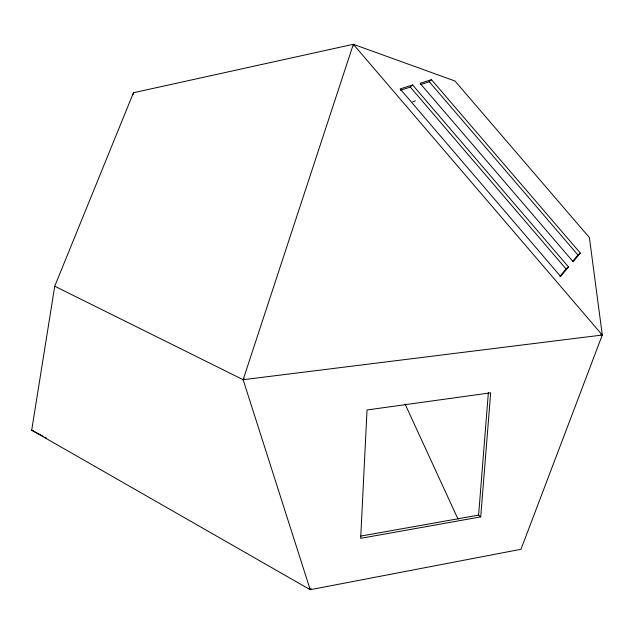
<?xml version="1.0" encoding="UTF-8"?>
<svg xmlns="http://www.w3.org/2000/svg" width="634" height="634" viewBox="0 0 634 634"><rect width="100%" height="100%" fill="white"/><g stroke="black" fill="none" stroke-linecap="round" stroke-linejoin="round"><path stroke-width="0.95" d="M480.715 516.884L360.675 538.337L367.038 409.968L490.676 392.818L480.715 516.884L478.607 515.117L488.394 392.303M54.738 286.219L31.7 430.201L310.216 589.707L520.982 549.282L602.3 335.029L589.398 237.591L454.998 81.025L353.328 44.293L133.465 92.73L54.738 286.219L243.131 379.703L602.3 335.029L353.328 44.293L243.131 379.703L310.216 589.707L311.056 588.138M133.085 94.68L133.465 92.73M568.484 266.914L560.654 276.472L400.125 88.918L412.623 84.932L568.484 266.914L566.019 268.919L559.949 276.305M580.292 253.029L573.176 261.739L420.073 83.323L431.461 79.67L580.292 253.029L577.931 254.955L572.55 261.517M400.458 90.274L410.325 87.088L412.623 84.932M420.445 84.599L429.242 81.738L431.461 79.67M243.131 379.703L244.344 378.736M412.671 101.915L415.397 100.766M360.746 536.102L478.607 515.117M33.182 430.676L31.7 430.201L43.041 436.216M600.699 334.498L602.3 335.029M44.792 437.143L46.536 438.07M429.242 81.738L577.931 254.955M309.051 588.352L310.216 589.707M410.325 87.088L566.019 268.919M405.078 404.048L458.017 519.135M353.328 44.293L353.582 45.917"/></g></svg>
